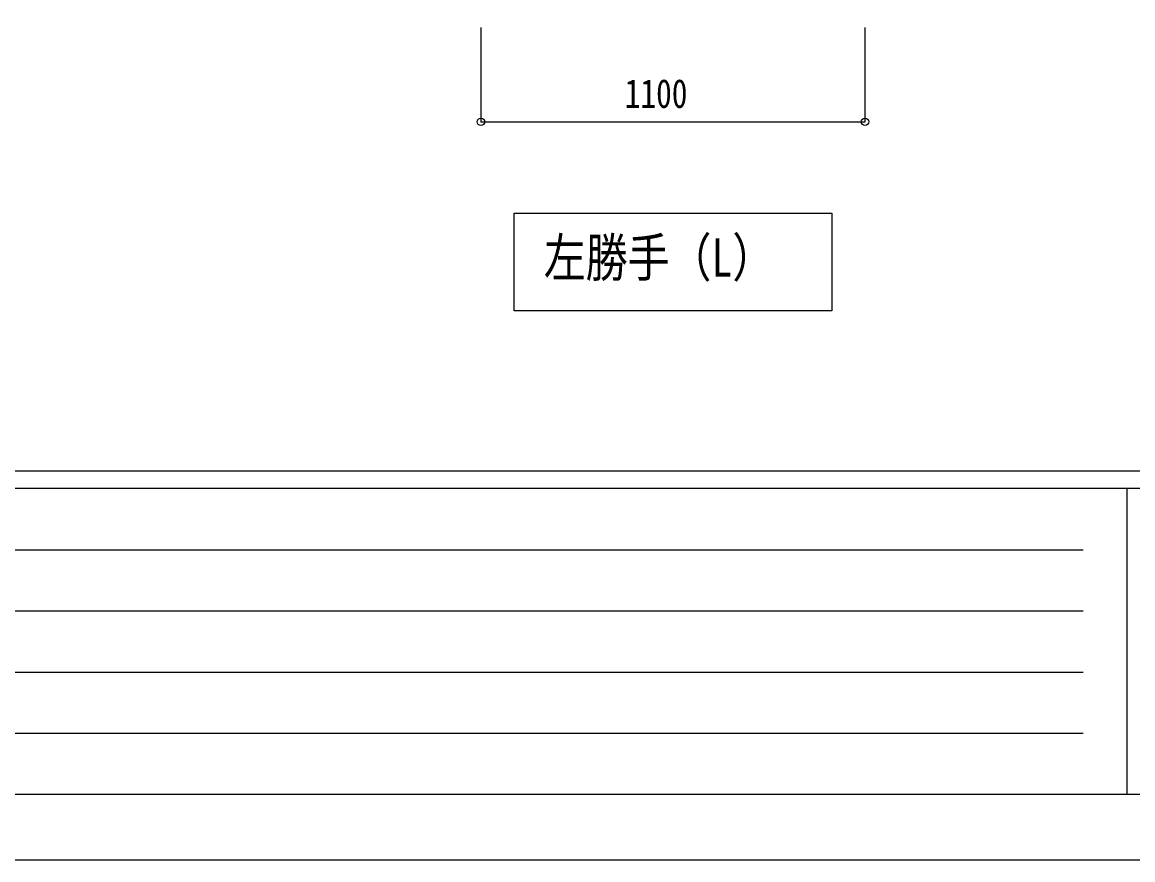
# Model space of a CAD drawing. Units: millimetres, scale not verified. Extents: x -10512 to 10512, y -7425 to 7425.
# Drawn here: x -6426 to -3245, y -7425 to -5028 of the extents above; entities that cross this region are included whole.
import ezdxf
from ezdxf.enums import TextEntityAlignment as Align

# ---------------------------------------------------------------- set-up
doc = ezdxf.new("R2010")
doc.units = ezdxf.units.MM
doc.header["$LTSCALE"] = 40
for name, color, linetype in [('0-1_USER1', 3, 'Continuous'), ('0-6_YKK_D', 6, 'Continuous'), ('0-7_YKK_ZWAK', 7, 'Continuous')]:
    doc.layers.add(name, color=color, linetype=linetype)
doc.styles.add('ＭＳ ゴシック', font='')
doc.styles.get('ＭＳ ゴシック').set_extended_font_data('MS Gothic')

msp = doc.modelspace()

# ---------------------------------------------------------------- linework, layer by layer
at = {"layer": '0-1_USER1'}
msp.add_lwpolyline([(-5017.45, -5574), (-4107.45, -5574), (-4107.45, -5854), (-5017.45, -5854)], close=True, dxfattribs=at)
at = {"layer": '0-6_YKK_D'}
for p, q in [((-5112.45, -5042.5), (-5112.45, -5313.5)), ((-4012.45, -5042.5), (-4012.45, -5313.5)), ((-5112.45, -5312.5), (-4012.45, -5312.5))]:
    msp.add_line(p, q, dxfattribs=at)
for centre in [(-5112.45, -5312.5), (-4012.45, -5312.5)]:
    msp.add_circle(centre, 10.62, dxfattribs=at)
at = {"layer": '0-7_YKK_ZWAK'}
for p, q in [((9737.55, -6312.5), (-9762.45, -6312.5)), ((-3262.45, -6362.5), (-9762.45, -6362.5)), ((-3262.45, -6362.5), (-3262.45, -7237.5)), ((-12.45, -6362.5), (-3262.45, -6362.5)), ((-9656.2, -6537.5), (-3387.45, -6537.5)), ((-9656.2, -6712.5), (-3387.45, -6712.5)), ((-9656.2, -6887.5), (-3387.45, -6887.5)), ((-9656.2, -7062.5), (-3387.45, -7062.5)), ((-9762.45, -7237.5), (-3262.45, -7237.5)), ((-3262.45, -7237.5), (-12.45, -7237.5))]:
    msp.add_line(p, q, dxfattribs=at)
msp.add_lwpolyline([(-10512.5, -7425), (10512.5, -7425), (10512.5, 7425), (-10512.5, 7425)], close=True, dxfattribs=at)

# ---------------------------------------------------------------- texts
at = {"layer": '0-1_USER1', "style": 'ＭＳ ゴシック', "width": 0.8}
msp.add_text('左勝手（L）', height=110, dxfattribs=at).set_placement((-4932.45, -5789), align=Align.BOTTOM_LEFT)
at = {"layer": '0-6_YKK_D', "style": 'ＭＳ ゴシック', "width": 0.8}
msp.add_text('1100', height=82.48, dxfattribs=at).set_placement((-4700.45, -5297.5), align=Align.BOTTOM_LEFT)

doc.saveas('drawing.dxf')
